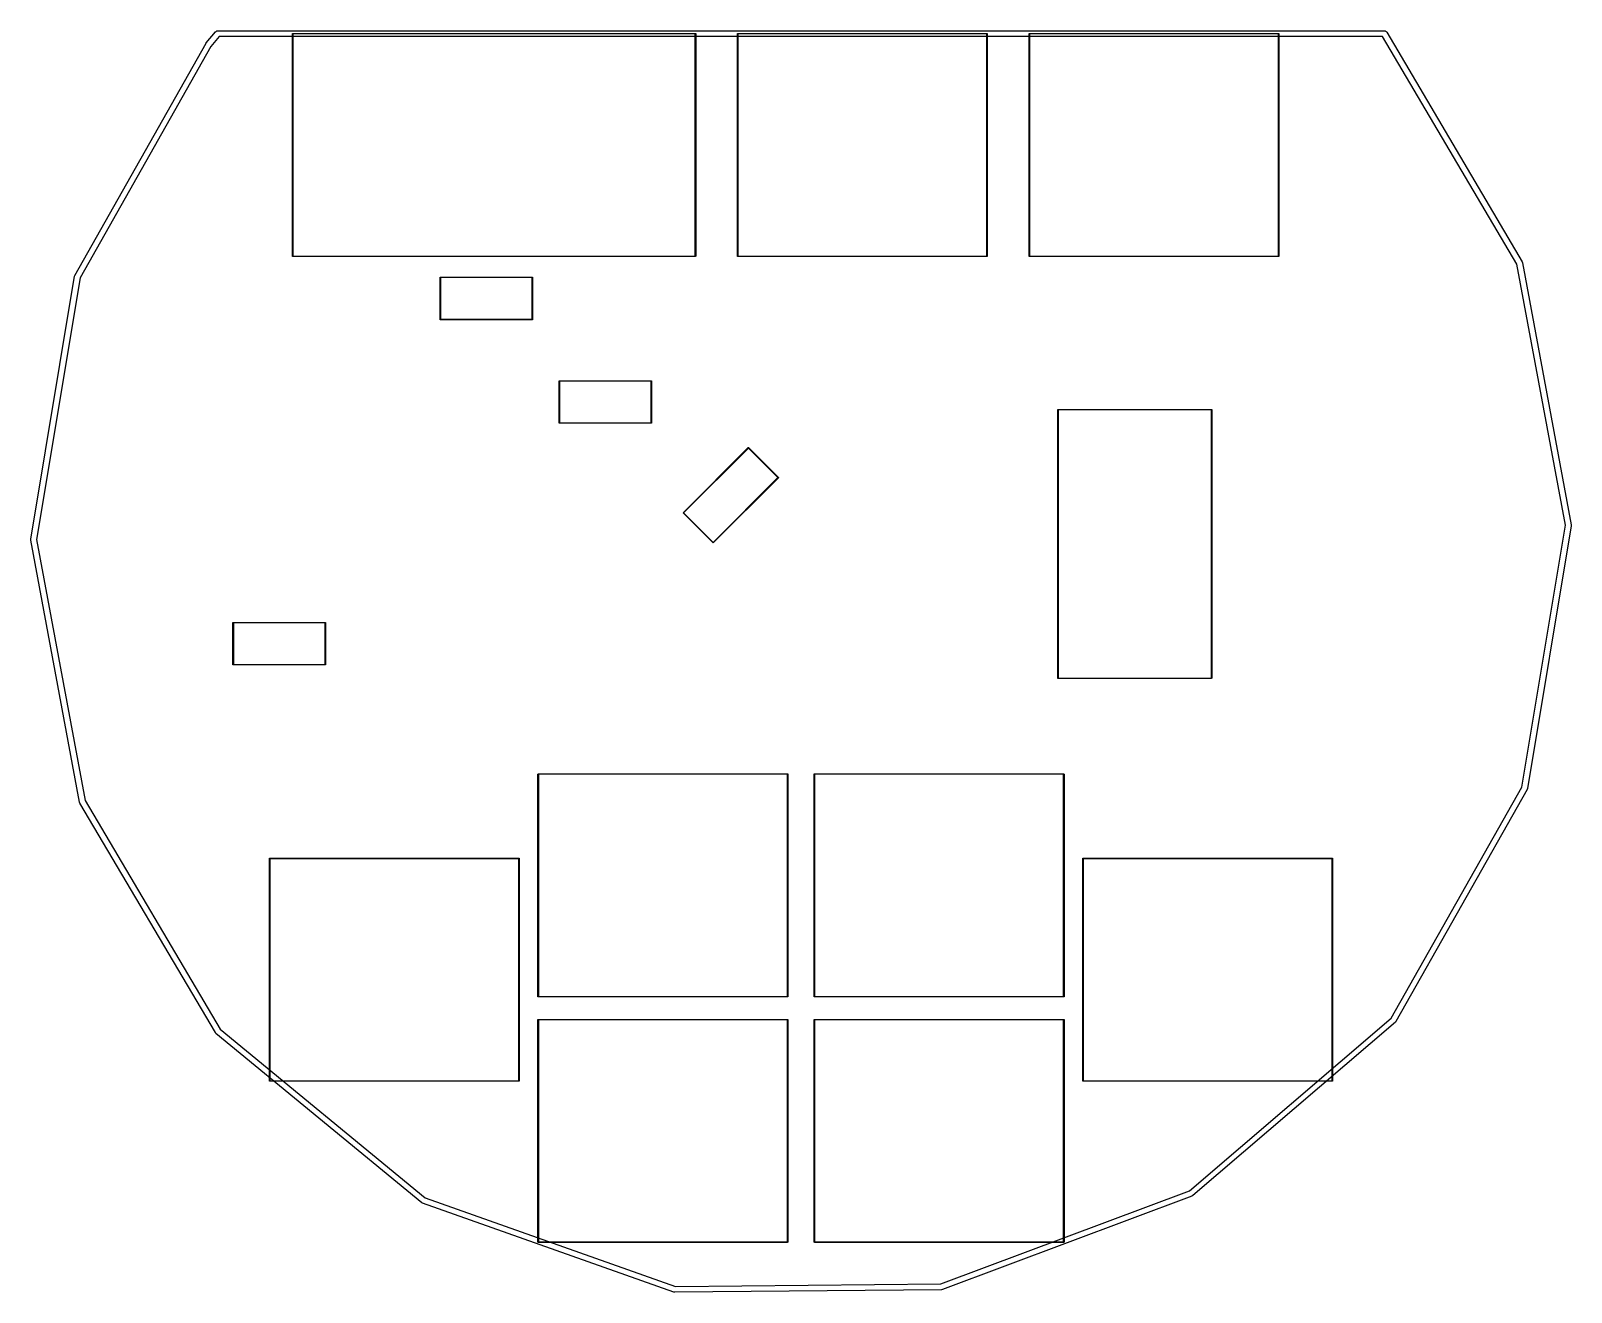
# Model space of a CAD drawing. Extents: x 79.9 to 120.1, y -119.8 to -86.9.
import ezdxf

# ---------------------------------------------------------------- set-up
doc = ezdxf.new("R2010")
doc.units = 0
doc.header["$MEASUREMENT"] = 0
doc.layers.add('BLACK', color=7, linetype='CONTINUOUS')

msp = doc.modelspace()

# ---------------------------------------------------------------- linework, layer by layer
at = {"layer": 'Black'}
for p, q in [((84.5006, -87.2401), (84.7425, -86.9518)), ((84.835, -87.075), (84.6199, -87.3313)), ((84.7425, -86.9518), (84.7476, -86.9476)), ((84.7476, -86.9476), (84.7518, -86.9425)), ((84.7518, -86.9425), (84.7575, -86.9393)), ((84.7575, -86.9393), (84.7625, -86.935)), ((84.7625, -86.935), (84.7687, -86.9328)), ((84.7687, -86.9328), (84.7743, -86.9295)), ((84.7743, -86.9295), (84.7808, -86.9284)), ((84.7808, -86.9284), (84.787, -86.9261)), ((84.787, -86.9261), (84.7935, -86.9261)), ((84.7935, -86.9261), (84.8, -86.925)), ((84.8, -86.925), (115.2, -86.925)), ((115.157, -87.075), (84.835, -87.075)), ((86.745, -87), (86.7451, -86.9996)), ((86.745, -92.8), (86.745, -87)), ((86.7451, -86.9991), (86.7452, -86.9987)), ((86.7451, -86.9996), (86.7451, -86.9991)), ((86.7452, -86.9987), (86.7453, -86.9983)), ((86.7453, -86.9983), (86.7455, -86.9979)), ((86.7455, -86.9979), (86.7457, -86.9975)), ((86.7457, -86.9975), (86.746, -86.9972)), ((86.746, -86.9972), (86.7462, -86.9968)), ((86.7462, -86.9968), (86.7465, -86.9965)), ((86.7465, -86.9965), (86.7468, -86.9962)), ((86.7468, -86.9962), (86.7472, -86.996)), ((86.7472, -86.996), (86.7475, -86.9957)), ((86.7475, -86.9957), (86.7479, -86.9955)), ((86.7479, -86.9955), (86.7483, -86.9953)), ((86.7483, -86.9953), (86.7487, -86.9952)), ((86.7487, -86.9952), (86.7491, -86.9951)), ((86.7491, -86.9951), (86.7496, -86.9951)), ((86.7496, -86.9951), (86.75, -86.995)), ((86.75, -86.995), (97.25, -86.995)), ((86.755, -87.005), (86.755, -92.795)), ((97.245, -87.005), (86.755, -87.005)), ((97.245, -92.795), (97.245, -87.005)), ((97.25, -86.995), (97.2504, -86.9951)), ((97.2504, -86.9951), (97.2509, -86.9951)), ((97.2509, -86.9951), (97.2513, -86.9952)), ((97.2513, -86.9952), (97.2517, -86.9953)), ((97.2517, -86.9953), (97.2521, -86.9955)), ((97.2521, -86.9955), (97.2525, -86.9957)), ((97.2525, -86.9957), (97.2528, -86.996)), ((97.2528, -86.996), (97.2532, -86.9962)), ((97.2532, -86.9962), (97.2535, -86.9965)), ((97.2535, -86.9965), (97.2538, -86.9968)), ((97.2538, -86.9968), (97.254, -86.9972)), ((97.254, -86.9972), (97.2543, -86.9975)), ((97.2543, -86.9975), (97.2545, -86.9979)), ((97.2545, -86.9979), (97.2547, -86.9983)), ((97.2547, -86.9983), (97.2548, -86.9987)), ((97.2548, -86.9987), (97.2549, -86.9991)), ((97.2549, -86.9991), (97.2549, -86.9996)), ((97.2549, -86.9996), (97.255, -87)), ((97.255, -87), (97.255, -92.8)), ((98.345, -87), (98.3451, -86.9996)), ((98.345, -92.8), (98.345, -87)), ((98.3451, -86.9991), (98.3452, -86.9987)), ((98.3451, -86.9996), (98.3451, -86.9991)), ((98.3452, -86.9987), (98.3453, -86.9983)), ((98.3453, -86.9983), (98.3455, -86.9979)), ((98.3455, -86.9979), (98.3457, -86.9975)), ((98.3457, -86.9975), (98.346, -86.9972)), ((98.346, -86.9972), (98.3462, -86.9968)), ((98.3462, -86.9968), (98.3465, -86.9965)), ((98.3465, -86.9965), (98.3468, -86.9962)), ((98.3468, -86.9962), (98.3472, -86.996)), ((98.3472, -86.996), (98.3475, -86.9957)), ((98.3475, -86.9957), (98.3479, -86.9955)), ((98.3479, -86.9955), (98.3483, -86.9953)), ((98.3483, -86.9953), (98.3487, -86.9952)), ((98.3487, -86.9952), (98.3491, -86.9951)), ((98.3491, -86.9951), (98.3496, -86.9951)), ((98.3496, -86.9951), (98.35, -86.995)), ((98.35, -86.995), (104.85, -86.995)), ((98.355, -87.005), (98.355, -92.795)), ((104.845, -87.005), (98.355, -87.005)), ((104.845, -92.795), (104.845, -87.005)), ((104.85, -86.995), (104.85, -86.9951)), ((104.85, -86.9951), (104.851, -86.9951)), ((104.851, -86.9951), (104.851, -86.9952)), ((104.851, -86.9952), (104.852, -86.9953)), ((104.852, -86.9953), (104.852, -86.9955)), ((104.852, -86.9955), (104.852, -86.9957)), ((104.852, -86.9957), (104.853, -86.996)), ((104.853, -86.996), (104.853, -86.9962)), ((104.853, -86.9962), (104.853, -86.9965)), ((104.853, -86.9965), (104.854, -86.9968)), ((104.854, -86.9968), (104.854, -86.9972)), ((104.854, -86.9972), (104.854, -86.9975)), ((104.854, -86.9975), (104.854, -86.9979)), ((104.854, -86.9979), (104.855, -86.9983)), ((104.855, -86.9983), (104.855, -86.9987)), ((104.855, -86.9987), (104.855, -86.9991)), ((104.855, -86.9991), (104.855, -86.9996)), ((104.855, -86.9996), (104.855, -87)), ((104.855, -87), (104.855, -92.8)), ((105.945, -86.9983), (105.946, -86.9979)), ((105.945, -86.9987), (105.945, -86.9983)), ((105.945, -86.9991), (105.945, -86.9987)), ((105.945, -86.9996), (105.945, -86.9991)), ((105.945, -87), (105.945, -86.9996)), ((105.945, -92.8), (105.945, -87)), ((105.946, -86.9968), (105.947, -86.9965)), ((105.946, -86.9972), (105.946, -86.9968)), ((105.946, -86.9975), (105.946, -86.9972)), ((105.946, -86.9979), (105.946, -86.9975)), ((105.947, -86.9957), (105.948, -86.9955)), ((105.947, -86.996), (105.947, -86.9957)), ((105.947, -86.9962), (105.947, -86.996)), ((105.947, -86.9965), (105.947, -86.9962)), ((105.948, -86.9953), (105.949, -86.9952)), ((105.948, -86.9955), (105.948, -86.9953)), ((105.949, -86.9952), (105.949, -86.9951)), ((105.949, -86.9951), (105.95, -86.9951)), ((105.95, -86.9951), (105.95, -86.995)), ((105.95, -86.995), (112.45, -86.995)), ((105.955, -87.005), (105.955, -92.795)), ((112.445, -87.005), (105.955, -87.005)), ((112.445, -92.795), (112.445, -87.005)), ((112.45, -86.995), (112.45, -86.9951)), ((112.45, -86.9951), (112.451, -86.9951)), ((112.451, -86.9951), (112.451, -86.9952)), ((112.451, -86.9952), (112.452, -86.9953)), ((112.452, -86.9953), (112.452, -86.9955)), ((112.452, -86.9955), (112.453, -86.9957)), ((112.453, -86.9957), (112.453, -86.996)), ((112.453, -86.996), (112.453, -86.9962)), ((112.453, -86.9962), (112.453, -86.9965)), ((112.453, -86.9965), (112.454, -86.9968)), ((112.454, -86.9968), (112.454, -86.9972)), ((112.454, -86.9972), (112.454, -86.9975)), ((112.454, -86.9975), (112.454, -86.9979)), ((112.454, -86.9979), (112.455, -86.9983)), ((112.455, -86.9983), (112.455, -86.9987)), ((112.455, -86.9987), (112.455, -86.9991)), ((112.455, -86.9991), (112.455, -86.9996)), ((112.455, -86.9996), (112.455, -87)), ((112.455, -87), (112.455, -92.8)), ((118.658, -93.0094), (115.157, -87.075)), ((115.2, -86.925), (115.212, -86.9272)), ((115.212, -86.9272), (115.225, -86.9293)), ((115.225, -86.9293), (115.225, -86.9295)), ((115.225, -86.9295), (115.226, -86.9295)), ((115.226, -86.9295), (115.237, -86.9359)), ((115.237, -86.9359), (115.248, -86.9421)), ((115.248, -86.9421), (115.248, -86.9424)), ((115.248, -86.9424), (115.248, -86.9425)), ((115.248, -86.9425), (115.256, -86.9522)), ((115.256, -86.9522), (115.265, -86.9619)), ((115.265, -86.9619), (118.794, -92.9446)), ((81.0764, -93.2995), (84.4927, -87.2515)), ((84.6199, -87.3313), (81.2135, -93.3618)), ((84.4927, -87.2515), (84.4971, -87.2461)), ((84.4971, -87.2461), (84.5006, -87.2401)), ((86.7451, -92.8004), (86.745, -92.8)), ((86.7451, -92.8009), (86.7451, -92.8004)), ((86.7452, -92.8013), (86.7451, -92.8009)), ((86.7453, -92.8017), (86.7452, -92.8013)), ((86.7455, -92.8021), (86.7453, -92.8017)), ((86.7457, -92.8025), (86.7455, -92.8021)), ((86.746, -92.8028), (86.7457, -92.8025)), ((86.7462, -92.8032), (86.746, -92.8028)), ((86.7465, -92.8035), (86.7462, -92.8032)), ((86.7468, -92.8038), (86.7465, -92.8035)), ((86.7472, -92.804), (86.7468, -92.8038)), ((86.7475, -92.8043), (86.7472, -92.804)), ((86.7479, -92.8045), (86.7475, -92.8043)), ((86.7483, -92.8047), (86.7479, -92.8045)), ((86.7487, -92.8048), (86.7483, -92.8047)), ((86.7491, -92.8049), (86.7487, -92.8048)), ((86.7496, -92.8049), (86.7491, -92.8049)), ((86.75, -92.805), (86.7496, -92.8049)), ((97.25, -92.805), (86.75, -92.805)), ((86.755, -92.795), (97.245, -92.795)), ((97.2504, -92.8049), (97.25, -92.805)), ((97.2509, -92.8049), (97.2504, -92.8049)), ((97.2513, -92.8048), (97.2509, -92.8049)), ((97.2517, -92.8047), (97.2513, -92.8048)), ((97.2521, -92.8045), (97.2517, -92.8047)), ((97.2525, -92.8043), (97.2521, -92.8045)), ((97.2528, -92.804), (97.2525, -92.8043)), ((97.2532, -92.8038), (97.2528, -92.804)), ((97.2535, -92.8035), (97.2532, -92.8038)), ((97.2538, -92.8032), (97.2535, -92.8035)), ((97.254, -92.8028), (97.2538, -92.8032)), ((97.2543, -92.8025), (97.254, -92.8028)), ((97.2545, -92.8021), (97.2543, -92.8025)), ((97.2547, -92.8017), (97.2545, -92.8021)), ((97.2548, -92.8013), (97.2547, -92.8017)), ((97.2549, -92.8009), (97.2548, -92.8013)), ((97.255, -92.8), (97.2549, -92.8004)), ((97.2549, -92.8004), (97.2549, -92.8009)), ((98.3451, -92.8004), (98.345, -92.8)), ((98.3451, -92.8009), (98.3451, -92.8004)), ((98.3452, -92.8013), (98.3451, -92.8009)), ((98.3453, -92.8017), (98.3452, -92.8013)), ((98.3455, -92.8021), (98.3453, -92.8017)), ((98.3457, -92.8025), (98.3455, -92.8021)), ((98.346, -92.8028), (98.3457, -92.8025)), ((98.3462, -92.8032), (98.346, -92.8028)), ((98.3465, -92.8035), (98.3462, -92.8032)), ((98.3468, -92.8038), (98.3465, -92.8035)), ((98.3472, -92.804), (98.3468, -92.8038)), ((98.3475, -92.8043), (98.3472, -92.804)), ((98.3479, -92.8045), (98.3475, -92.8043)), ((98.3483, -92.8047), (98.3479, -92.8045)), ((98.3487, -92.8048), (98.3483, -92.8047)), ((98.3491, -92.8049), (98.3487, -92.8048)), ((98.3496, -92.8049), (98.3491, -92.8049)), ((98.35, -92.805), (98.3496, -92.8049)), ((104.85, -92.805), (98.35, -92.805)), ((98.355, -92.795), (104.845, -92.795)), ((104.851, -92.8049), (104.85, -92.8049)), ((104.85, -92.8049), (104.85, -92.805)), ((104.852, -92.8047), (104.851, -92.8048)), ((104.851, -92.8048), (104.851, -92.8049)), ((104.853, -92.804), (104.852, -92.8043)), ((104.852, -92.8043), (104.852, -92.8045)), ((104.852, -92.8045), (104.852, -92.8047)), ((104.854, -92.8032), (104.853, -92.8035)), ((104.853, -92.8035), (104.853, -92.8038)), ((104.853, -92.8038), (104.853, -92.804)), ((104.855, -92.8017), (104.854, -92.8021)), ((104.854, -92.8021), (104.854, -92.8025)), ((104.854, -92.8025), (104.854, -92.8028)), ((104.854, -92.8028), (104.854, -92.8032)), ((104.855, -92.8), (104.855, -92.8004)), ((104.855, -92.8004), (104.855, -92.8009)), ((104.855, -92.8009), (104.855, -92.8013)), ((104.855, -92.8013), (104.855, -92.8017)), ((105.945, -92.8004), (105.945, -92.8)), ((105.945, -92.8009), (105.945, -92.8004)), ((105.945, -92.8013), (105.945, -92.8009)), ((105.945, -92.8017), (105.945, -92.8013)), ((105.946, -92.8021), (105.945, -92.8017)), ((105.946, -92.8025), (105.946, -92.8021)), ((105.946, -92.8028), (105.946, -92.8025)), ((105.946, -92.8032), (105.946, -92.8028)), ((105.947, -92.8035), (105.946, -92.8032)), ((105.947, -92.8038), (105.947, -92.8035)), ((105.947, -92.804), (105.947, -92.8038)), ((105.947, -92.8043), (105.947, -92.804)), ((105.948, -92.8045), (105.947, -92.8043)), ((105.948, -92.8047), (105.948, -92.8045)), ((105.949, -92.8048), (105.948, -92.8047)), ((105.949, -92.8049), (105.949, -92.8048)), ((105.95, -92.8049), (105.949, -92.8049)), ((105.95, -92.805), (105.95, -92.8049)), ((112.45, -92.805), (105.95, -92.805)), ((105.955, -92.795), (112.445, -92.795)), ((112.451, -92.8049), (112.45, -92.8049)), ((112.45, -92.8049), (112.45, -92.805)), ((112.452, -92.8047), (112.451, -92.8048)), ((112.451, -92.8048), (112.451, -92.8049)), ((112.453, -92.8043), (112.452, -92.8045)), ((112.452, -92.8045), (112.452, -92.8047)), ((112.454, -92.8032), (112.453, -92.8035)), ((112.453, -92.8035), (112.453, -92.8038)), ((112.453, -92.8038), (112.453, -92.804)), ((112.453, -92.804), (112.453, -92.8043)), ((112.455, -92.8017), (112.454, -92.8021)), ((112.454, -92.8021), (112.454, -92.8025)), ((112.454, -92.8025), (112.454, -92.8028)), ((112.454, -92.8028), (112.454, -92.8032)), ((112.455, -92.8), (112.455, -92.8004)), ((112.455, -92.8004), (112.455, -92.8009)), ((112.455, -92.8009), (112.455, -92.8013)), ((112.455, -92.8013), (112.455, -92.8017)), ((119.924, -99.8125), (118.658, -93.0094)), ((118.794, -92.9446), (118.803, -92.969)), ((118.803, -92.969), (120.074, -99.7981)), ((79.9259, -100.176), (81.0677, -93.3241)), ((81.2135, -93.3618), (80.076, -100.187)), ((81.0677, -93.3241), (81.0764, -93.2995)), ((81.0764, -93.2995), (81.0764, -93.2995)), ((90.595, -93.35), (90.5951, -93.3496)), ((90.595, -94.45), (90.595, -93.35)), ((90.5951, -93.3491), (90.5952, -93.3487)), ((90.5951, -93.3496), (90.5951, -93.3491)), ((90.5952, -93.3487), (90.5953, -93.3483)), ((90.5953, -93.3483), (90.5955, -93.3479)), ((90.5955, -93.3479), (90.5957, -93.3475)), ((90.5957, -93.3475), (90.596, -93.3472)), ((90.596, -93.3472), (90.5962, -93.3468)), ((90.5962, -93.3468), (90.5965, -93.3465)), ((90.5965, -93.3465), (90.5968, -93.3462)), ((90.5968, -93.3462), (90.5972, -93.346)), ((90.5972, -93.346), (90.5975, -93.3457)), ((90.5975, -93.3457), (90.5979, -93.3455)), ((90.5979, -93.3455), (90.5983, -93.3453)), ((90.5983, -93.3453), (90.5987, -93.3452)), ((90.5987, -93.3452), (90.5991, -93.3451)), ((90.5991, -93.3451), (90.5996, -93.3451)), ((90.5996, -93.3451), (90.6, -93.345)), ((90.6, -93.345), (93, -93.345)), ((90.605, -93.355), (90.605, -94.445)), ((92.995, -93.355), (90.605, -93.355)), ((92.995, -94.445), (92.995, -93.355)), ((93, -93.345), (93.0004, -93.3451)), ((93.0004, -93.3451), (93.0009, -93.3451)), ((93.0009, -93.3451), (93.0013, -93.3452)), ((93.0013, -93.3452), (93.0017, -93.3453)), ((93.0017, -93.3453), (93.0021, -93.3455)), ((93.0021, -93.3455), (93.0025, -93.3457)), ((93.0025, -93.3457), (93.0028, -93.346)), ((93.0028, -93.346), (93.0032, -93.3462)), ((93.0032, -93.3462), (93.0035, -93.3465)), ((93.0035, -93.3465), (93.0038, -93.3468)), ((93.0038, -93.3468), (93.004, -93.3472)), ((93.004, -93.3472), (93.0043, -93.3475)), ((93.0043, -93.3475), (93.0045, -93.3479)), ((93.0045, -93.3479), (93.0047, -93.3483)), ((93.0047, -93.3483), (93.0048, -93.3487)), ((93.0048, -93.3487), (93.0049, -93.3491)), ((93.0049, -93.3491), (93.0049, -93.3496)), ((93.0049, -93.3496), (93.005, -93.35)), ((93.005, -93.35), (93.005, -94.45)), ((90.5951, -94.4504), (90.595, -94.45)), ((90.5951, -94.4509), (90.5951, -94.4504)), ((90.5952, -94.4513), (90.5951, -94.4509)), ((90.5953, -94.4517), (90.5952, -94.4513)), ((90.5955, -94.4521), (90.5953, -94.4517)), ((90.5957, -94.4525), (90.5955, -94.4521)), ((90.596, -94.4528), (90.5957, -94.4525)), ((90.5962, -94.4532), (90.596, -94.4528)), ((90.5965, -94.4535), (90.5962, -94.4532)), ((90.5968, -94.4538), (90.5965, -94.4535)), ((90.5972, -94.454), (90.5968, -94.4538)), ((90.5975, -94.4543), (90.5972, -94.454)), ((90.5979, -94.4545), (90.5975, -94.4543)), ((90.5983, -94.4547), (90.5979, -94.4545)), ((90.5987, -94.4548), (90.5983, -94.4547)), ((90.5991, -94.4549), (90.5987, -94.4548)), ((90.5996, -94.4549), (90.5991, -94.4549)), ((90.6, -94.455), (90.5996, -94.4549)), ((93, -94.455), (90.6, -94.455)), ((90.605, -94.445), (92.995, -94.445)), ((93.0004, -94.4549), (93, -94.455)), ((93.0009, -94.4549), (93.0004, -94.4549)), ((93.0013, -94.4548), (93.0009, -94.4549)), ((93.0017, -94.4547), (93.0013, -94.4548)), ((93.0021, -94.4545), (93.0017, -94.4547)), ((93.0025, -94.4543), (93.0021, -94.4545)), ((93.0028, -94.454), (93.0025, -94.4543)), ((93.0032, -94.4538), (93.0028, -94.454)), ((93.0035, -94.4535), (93.0032, -94.4538)), ((93.0038, -94.4532), (93.0035, -94.4535)), ((93.004, -94.4528), (93.0038, -94.4532)), ((93.0043, -94.4525), (93.004, -94.4528)), ((93.0045, -94.4521), (93.0043, -94.4525)), ((93.0047, -94.4517), (93.0045, -94.4521)), ((93.0048, -94.4513), (93.0047, -94.4517)), ((93.0049, -94.4509), (93.0048, -94.4513)), ((93.005, -94.45), (93.0049, -94.4504)), ((93.0049, -94.4504), (93.0049, -94.4509)), ((93.695, -96.05), (93.6951, -96.0496)), ((93.695, -97.15), (93.695, -96.05)), ((93.6951, -96.0491), (93.6952, -96.0487)), ((93.6951, -96.0496), (93.6951, -96.0491)), ((93.6952, -96.0487), (93.6953, -96.0483)), ((93.6953, -96.0483), (93.6955, -96.0479)), ((93.6955, -96.0479), (93.6957, -96.0475)), ((93.6957, -96.0475), (93.696, -96.0472)), ((93.696, -96.0472), (93.6962, -96.0468)), ((93.6962, -96.0468), (93.6965, -96.0465)), ((93.6965, -96.0465), (93.6968, -96.0462)), ((93.6968, -96.0462), (93.6972, -96.046)), ((93.6972, -96.046), (93.6975, -96.0457)), ((93.6975, -96.0457), (93.6979, -96.0455)), ((93.6979, -96.0455), (93.6983, -96.0453)), ((93.6983, -96.0453), (93.6987, -96.0452)), ((93.6987, -96.0452), (93.6991, -96.0451)), ((93.6991, -96.0451), (93.6996, -96.0451)), ((93.6996, -96.0451), (93.7, -96.045)), ((93.7, -96.045), (96.1, -96.045)), ((93.705, -96.055), (93.705, -97.145)), ((96.095, -96.055), (93.705, -96.055)), ((96.095, -97.145), (96.095, -96.055)), ((96.1, -96.045), (96.1004, -96.0451)), ((96.1004, -96.0451), (96.1009, -96.0451)), ((96.1009, -96.0451), (96.1013, -96.0452)), ((96.1013, -96.0452), (96.1017, -96.0453)), ((96.1017, -96.0453), (96.1021, -96.0455)), ((96.1021, -96.0455), (96.1025, -96.0457)), ((96.1025, -96.0457), (96.1028, -96.046)), ((96.1028, -96.046), (96.1032, -96.0462)), ((96.1032, -96.0462), (96.1035, -96.0465)), ((96.1035, -96.0465), (96.1038, -96.0468)), ((96.1038, -96.0468), (96.104, -96.0472)), ((96.104, -96.0472), (96.1043, -96.0475)), ((96.1043, -96.0475), (96.1045, -96.0479)), ((96.1045, -96.0479), (96.1047, -96.0483)), ((96.1047, -96.0483), (96.1048, -96.0487)), ((96.1048, -96.0487), (96.1049, -96.0491)), ((96.1049, -96.0491), (96.1049, -96.0496)), ((96.1049, -96.0496), (96.105, -96.05)), ((96.105, -96.05), (96.105, -97.15)), ((93.6951, -97.1504), (93.695, -97.15)), ((93.6951, -97.1509), (93.6951, -97.1504)), ((93.6952, -97.1513), (93.6951, -97.1509)), ((93.6953, -97.1517), (93.6952, -97.1513)), ((93.6955, -97.1521), (93.6953, -97.1517)), ((93.6957, -97.1525), (93.6955, -97.1521)), ((93.696, -97.1528), (93.6957, -97.1525)), ((93.6962, -97.1532), (93.696, -97.1528)), ((93.6965, -97.1535), (93.6962, -97.1532)), ((93.6968, -97.1538), (93.6965, -97.1535)), ((93.6972, -97.154), (93.6968, -97.1538)), ((93.6975, -97.1543), (93.6972, -97.154)), ((93.6979, -97.1545), (93.6975, -97.1543)), ((93.6983, -97.1547), (93.6979, -97.1545)), ((93.6987, -97.1548), (93.6983, -97.1547)), ((93.6991, -97.1549), (93.6987, -97.1548)), ((93.6996, -97.1549), (93.6991, -97.1549)), ((93.7, -97.155), (93.6996, -97.1549)), ((96.1, -97.155), (93.7, -97.155)), ((93.705, -97.145), (96.095, -97.145)), ((96.1004, -97.1549), (96.1, -97.155)), ((96.1009, -97.1549), (96.1004, -97.1549)), ((96.1013, -97.1548), (96.1009, -97.1549)), ((96.1017, -97.1547), (96.1013, -97.1548)), ((96.1021, -97.1545), (96.1017, -97.1547)), ((96.1025, -97.1543), (96.1021, -97.1545)), ((96.1028, -97.154), (96.1025, -97.1543)), ((96.1032, -97.1538), (96.1028, -97.154)), ((96.1035, -97.1535), (96.1032, -97.1538)), ((96.1038, -97.1532), (96.1035, -97.1535)), ((96.104, -97.1528), (96.1038, -97.1532)), ((96.1043, -97.1525), (96.104, -97.1528)), ((96.1045, -97.1521), (96.1043, -97.1525)), ((96.1047, -97.1517), (96.1045, -97.1521)), ((96.1048, -97.1513), (96.1047, -97.1517)), ((96.1049, -97.1509), (96.1048, -97.1513)), ((96.105, -97.15), (96.1049, -97.1504)), ((96.1049, -97.1504), (96.1049, -97.1509)), ((106.695, -96.7983), (106.696, -96.7979)), ((106.695, -96.7987), (106.695, -96.7983)), ((106.695, -96.7991), (106.695, -96.7987)), ((106.695, -96.7996), (106.695, -96.7991)), ((106.695, -96.8), (106.695, -96.7996)), ((106.695, -103.8), (106.695, -96.8)), ((106.696, -96.7968), (106.697, -96.7965)), ((106.696, -96.7972), (106.696, -96.7968)), ((106.696, -96.7975), (106.696, -96.7972)), ((106.696, -96.7979), (106.696, -96.7975)), ((106.697, -96.7957), (106.698, -96.7955)), ((106.697, -96.796), (106.697, -96.7957)), ((106.697, -96.7962), (106.697, -96.796)), ((106.697, -96.7965), (106.697, -96.7962)), ((106.698, -96.7953), (106.699, -96.7952)), ((106.698, -96.7955), (106.698, -96.7953)), ((106.699, -96.7952), (106.699, -96.7951)), ((106.699, -96.7951), (106.7, -96.7951)), ((106.7, -96.7951), (106.7, -96.795)), ((106.7, -96.795), (110.7, -96.795)), ((106.705, -96.805), (106.705, -103.795)), ((110.695, -96.805), (106.705, -96.805)), ((110.695, -103.795), (110.695, -96.805)), ((110.7, -96.795), (110.7, -96.7951)), ((110.7, -96.7951), (110.701, -96.7951)), ((110.701, -96.7951), (110.701, -96.7952)), ((110.701, -96.7952), (110.702, -96.7953)), ((110.702, -96.7953), (110.702, -96.7955)), ((110.702, -96.7955), (110.703, -96.7957)), ((110.703, -96.7957), (110.703, -96.796)), ((110.703, -96.796), (110.703, -96.7962)), ((110.703, -96.7962), (110.703, -96.7965)), ((110.703, -96.7965), (110.704, -96.7968)), ((110.704, -96.7968), (110.704, -96.7972)), ((110.704, -96.7972), (110.704, -96.7975)), ((110.704, -96.7975), (110.704, -96.7979)), ((110.704, -96.7979), (110.705, -96.7983)), ((110.705, -96.7983), (110.705, -96.7987)), ((110.705, -96.7987), (110.705, -96.7991)), ((110.705, -96.7991), (110.705, -96.7996)), ((110.705, -96.7996), (110.705, -96.8)), ((110.705, -96.8), (110.705, -103.8)), ((96.9287, -99.4864), (98.6258, -97.7894)), ((98.6293, -97.8), (96.9393, -99.4899)), ((98.6258, -97.7894), (98.6261, -97.7891)), ((98.6261, -97.7891), (98.6264, -97.7888)), ((98.6264, -97.7888), (98.6268, -97.7886)), ((98.6268, -97.7886), (98.6272, -97.7884)), ((98.6272, -97.7884), (98.6276, -97.7882)), ((98.6276, -97.7882), (98.628, -97.7881)), ((98.628, -97.7881), (98.6284, -97.788)), ((98.6284, -97.788), (98.6289, -97.7879)), ((98.6289, -97.7879), (98.6293, -97.7879)), ((98.6293, -97.7879), (98.6297, -97.7879)), ((99.4, -98.5707), (98.6293, -97.8)), ((98.6297, -97.7879), (98.6301, -97.788)), ((98.6301, -97.788), (98.6306, -97.7881)), ((98.6306, -97.7881), (98.631, -97.7882)), ((98.631, -97.7882), (98.6314, -97.7884)), ((98.6314, -97.7884), (98.6318, -97.7886)), ((98.6318, -97.7886), (98.6322, -97.7888)), ((98.6322, -97.7888), (98.6325, -97.7891)), ((98.6325, -97.7891), (98.6328, -97.7894)), ((98.6328, -97.7894), (99.4106, -98.5672)), ((97.7101, -100.261), (99.4, -98.5707)), ((99.4106, -98.5742), (97.7136, -100.271)), ((99.4106, -98.5672), (99.4109, -98.5675)), ((99.4109, -98.5739), (99.4106, -98.5742)), ((99.4109, -98.5675), (99.4112, -98.5678)), ((99.4112, -98.5736), (99.4109, -98.5739)), ((99.4112, -98.5678), (99.4114, -98.5682)), ((99.4114, -98.5732), (99.4112, -98.5736)), ((99.4114, -98.5682), (99.4116, -98.5686)), ((99.4116, -98.5728), (99.4114, -98.5732)), ((99.4116, -98.5686), (99.4117, -98.569)), ((99.4117, -98.5724), (99.4116, -98.5728)), ((99.4117, -98.569), (99.4119, -98.5694)), ((99.4119, -98.572), (99.4117, -98.5724)), ((99.4119, -98.5694), (99.412, -98.5699)), ((99.412, -98.5716), (99.4119, -98.572)), ((99.412, -98.5699), (99.4121, -98.5703)), ((99.4121, -98.5703), (99.412, -98.5707)), ((99.412, -98.5707), (99.4121, -98.5711)), ((99.4121, -98.5711), (99.412, -98.5716)), ((96.9273, -99.4895), (96.9274, -99.4891)), ((96.9273, -99.4899), (96.9273, -99.4895)), ((96.9273, -99.4904), (96.9273, -99.4899)), ((96.9274, -99.4908), (96.9273, -99.4904)), ((96.9274, -99.4887), (96.9276, -99.4883)), ((96.9274, -99.4891), (96.9274, -99.4887)), ((96.9274, -99.4912), (96.9274, -99.4908)), ((96.9276, -99.4916), (96.9274, -99.4912)), ((96.9276, -99.4883), (96.9277, -99.4878)), ((96.9277, -99.4921), (96.9276, -99.4916)), ((96.9277, -99.4878), (96.928, -99.4875)), ((96.928, -99.4924), (96.9277, -99.4921)), ((96.928, -99.4875), (96.9281, -99.4871)), ((96.9281, -99.4928), (96.928, -99.4924)), ((96.9281, -99.4871), (96.9284, -99.4868)), ((96.9284, -99.4931), (96.9281, -99.4928)), ((96.9284, -99.4868), (96.9287, -99.4864)), ((96.9287, -99.4935), (96.9284, -99.4931)), ((97.7065, -100.271), (96.9287, -99.4935)), ((96.9393, -99.4899), (97.7101, -100.261)), ((118.787, -106.638), (119.924, -99.8125)), ((120.074, -99.8241), (118.932, -106.676)), ((120.074, -99.7981), (120.074, -99.8241)), ((79.9262, -100.202), (79.9259, -100.176)), ((79.9259, -100.176), (79.9259, -100.176)), ((81.1967, -107.031), (79.9262, -100.202)), ((80.076, -100.187), (81.3417, -106.991)), ((97.7069, -100.272), (97.7065, -100.271)), ((97.7072, -100.272), (97.7069, -100.272)), ((97.7076, -100.272), (97.7072, -100.272)), ((97.7079, -100.272), (97.7076, -100.272)), ((97.7084, -100.272), (97.7079, -100.272)), ((97.7088, -100.273), (97.7084, -100.272)), ((97.7092, -100.273), (97.7088, -100.273)), ((97.7096, -100.273), (97.7092, -100.273)), ((97.7101, -100.273), (97.7096, -100.273)), ((97.7105, -100.273), (97.7101, -100.273)), ((97.7109, -100.273), (97.7105, -100.273)), ((97.7113, -100.273), (97.7109, -100.273)), ((97.7117, -100.272), (97.7113, -100.273)), ((97.7122, -100.272), (97.7117, -100.272)), ((97.7125, -100.272), (97.7122, -100.272)), ((97.7129, -100.272), (97.7125, -100.272)), ((97.7132, -100.272), (97.7129, -100.272)), ((97.7136, -100.271), (97.7132, -100.272)), ((85.195, -103.45), (85.195, -102.35)), ((85.195, -102.35), (85.1951, -102.35)), ((85.1951, -102.35), (85.1951, -102.349)), ((85.1951, -102.349), (85.1952, -102.349)), ((85.1952, -102.349), (85.1953, -102.348)), ((85.1953, -102.348), (85.1955, -102.348)), ((85.1955, -102.348), (85.1957, -102.347)), ((85.1957, -102.347), (85.196, -102.347)), ((85.196, -102.347), (85.1962, -102.347)), ((85.1962, -102.347), (85.1965, -102.347)), ((85.1965, -102.347), (85.1968, -102.346)), ((85.1968, -102.346), (85.1972, -102.346)), ((85.1972, -102.346), (85.1975, -102.346)), ((85.1975, -102.346), (85.1979, -102.346)), ((85.1979, -102.346), (85.1983, -102.345)), ((85.1983, -102.345), (85.1987, -102.345)), ((85.1987, -102.345), (85.1991, -102.345)), ((85.1991, -102.345), (85.1996, -102.345)), ((85.1996, -102.345), (85.2, -102.345)), ((85.2, -102.345), (87.6, -102.345)), ((85.205, -102.355), (85.205, -103.445)), ((87.595, -102.355), (85.205, -102.355)), ((87.595, -103.445), (87.595, -102.355)), ((87.6, -102.345), (87.6004, -102.345)), ((87.6004, -102.345), (87.6009, -102.345)), ((87.6009, -102.345), (87.6013, -102.345)), ((87.6013, -102.345), (87.6017, -102.345)), ((87.6017, -102.345), (87.6021, -102.346)), ((87.6021, -102.346), (87.6025, -102.346)), ((87.6025, -102.346), (87.6028, -102.346)), ((87.6028, -102.346), (87.6032, -102.346)), ((87.6032, -102.346), (87.6035, -102.347)), ((87.6035, -102.347), (87.6038, -102.347)), ((87.6038, -102.347), (87.604, -102.347)), ((87.604, -102.347), (87.6043, -102.347)), ((87.6043, -102.347), (87.6045, -102.348)), ((87.6045, -102.348), (87.6047, -102.348)), ((87.6047, -102.348), (87.6048, -102.349)), ((87.6048, -102.349), (87.6049, -102.349)), ((87.6049, -102.349), (87.6049, -102.35)), ((87.6049, -102.35), (87.605, -102.35)), ((87.605, -102.35), (87.605, -103.45)), ((85.1951, -103.45), (85.195, -103.45)), ((85.1951, -103.451), (85.1951, -103.45)), ((85.1952, -103.451), (85.1951, -103.451)), ((85.1953, -103.452), (85.1952, -103.451)), ((85.1955, -103.452), (85.1953, -103.452)), ((85.1957, -103.453), (85.1955, -103.452)), ((85.196, -103.453), (85.1957, -103.453)), ((85.1962, -103.453), (85.196, -103.453)), ((85.1965, -103.453), (85.1962, -103.453)), ((85.1968, -103.454), (85.1965, -103.453)), ((85.1972, -103.454), (85.1968, -103.454)), ((85.1975, -103.454), (85.1972, -103.454)), ((85.1979, -103.454), (85.1975, -103.454)), ((85.1983, -103.455), (85.1979, -103.454)), ((85.1987, -103.455), (85.1983, -103.455)), ((85.1991, -103.455), (85.1987, -103.455)), ((85.1996, -103.455), (85.1991, -103.455)), ((85.2, -103.455), (85.1996, -103.455)), ((87.6, -103.455), (85.2, -103.455)), ((85.205, -103.445), (87.595, -103.445)), ((87.6004, -103.455), (87.6, -103.455)), ((87.6009, -103.455), (87.6004, -103.455)), ((87.6013, -103.455), (87.6009, -103.455)), ((87.6017, -103.455), (87.6013, -103.455)), ((87.6021, -103.454), (87.6017, -103.455)), ((87.6025, -103.454), (87.6021, -103.454)), ((87.6028, -103.454), (87.6025, -103.454)), ((87.6032, -103.454), (87.6028, -103.454)), ((87.6035, -103.453), (87.6032, -103.454)), ((87.6038, -103.453), (87.6035, -103.453)), ((87.604, -103.453), (87.6038, -103.453)), ((87.6043, -103.453), (87.604, -103.453)), ((87.6045, -103.452), (87.6043, -103.453)), ((87.6047, -103.452), (87.6045, -103.452)), ((87.6048, -103.451), (87.6047, -103.452)), ((87.6049, -103.451), (87.6048, -103.451)), ((87.605, -103.45), (87.6049, -103.45)), ((87.6049, -103.45), (87.6049, -103.451)), ((106.695, -103.801), (106.695, -103.8)), ((106.695, -103.8), (106.695, -103.8)), ((106.695, -103.802), (106.695, -103.801)), ((106.695, -103.801), (106.695, -103.801)), ((106.696, -103.802), (106.695, -103.802)), ((106.696, -103.803), (106.696, -103.802)), ((106.696, -103.802), (106.696, -103.802)), ((106.697, -103.803), (106.696, -103.803)), ((106.696, -103.803), (106.696, -103.803)), ((106.697, -103.804), (106.697, -103.803)), ((106.698, -103.804), (106.697, -103.804)), ((106.697, -103.804), (106.697, -103.804)), ((106.697, -103.804), (106.697, -103.804)), ((106.698, -103.805), (106.698, -103.804)), ((106.699, -103.805), (106.698, -103.805)), ((106.7, -103.805), (106.699, -103.805)), ((106.699, -103.805), (106.699, -103.805)), ((110.7, -103.805), (106.7, -103.805)), ((106.7, -103.805), (106.7, -103.805)), ((106.705, -103.795), (110.695, -103.795)), ((110.701, -103.805), (110.7, -103.805)), ((110.7, -103.805), (110.7, -103.805)), ((110.702, -103.805), (110.701, -103.805)), ((110.701, -103.805), (110.701, -103.805)), ((110.703, -103.804), (110.702, -103.804)), ((110.702, -103.804), (110.702, -103.805)), ((110.704, -103.803), (110.703, -103.803)), ((110.703, -103.803), (110.703, -103.804)), ((110.703, -103.804), (110.703, -103.804)), ((110.703, -103.804), (110.703, -103.804)), ((110.705, -103.802), (110.704, -103.802)), ((110.704, -103.802), (110.704, -103.802)), ((110.704, -103.802), (110.704, -103.803)), ((110.704, -103.803), (110.704, -103.803)), ((110.705, -103.8), (110.705, -103.8)), ((110.705, -103.8), (110.705, -103.801)), ((110.705, -103.801), (110.705, -103.801)), ((110.705, -103.801), (110.705, -103.802)), ((93.145, -112.1), (93.145, -106.3)), ((93.145, -106.3), (93.1451, -106.3)), ((93.1451, -106.3), (93.1451, -106.299)), ((93.1451, -106.299), (93.1452, -106.299)), ((93.1452, -106.299), (93.1453, -106.298)), ((93.1453, -106.298), (93.1455, -106.298)), ((93.1455, -106.298), (93.1457, -106.297)), ((93.1457, -106.297), (93.146, -106.297)), ((93.146, -106.297), (93.1462, -106.297)), ((93.1462, -106.297), (93.1465, -106.297)), ((93.1465, -106.297), (93.1468, -106.296)), ((93.1468, -106.296), (93.1472, -106.296)), ((93.1472, -106.296), (93.1475, -106.296)), ((93.1475, -106.296), (93.1479, -106.296)), ((93.1479, -106.296), (93.1483, -106.295)), ((93.1483, -106.295), (93.1487, -106.295)), ((93.1487, -106.295), (93.1491, -106.295)), ((93.1491, -106.295), (93.1496, -106.295)), ((93.1496, -106.295), (93.15, -106.295)), ((93.15, -106.295), (99.65, -106.295)), ((93.155, -106.305), (93.155, -112.095)), ((99.645, -106.305), (93.155, -106.305)), ((99.645, -112.095), (99.645, -106.305)), ((99.65, -106.295), (99.6504, -106.295)), ((99.6504, -106.295), (99.6509, -106.295)), ((99.6509, -106.295), (99.6513, -106.295)), ((99.6513, -106.295), (99.6517, -106.295)), ((99.6517, -106.295), (99.6521, -106.296)), ((99.6521, -106.296), (99.6525, -106.296)), ((99.6525, -106.296), (99.6528, -106.296)), ((99.6528, -106.296), (99.6532, -106.296)), ((99.6532, -106.296), (99.6535, -106.297)), ((99.6535, -106.297), (99.6538, -106.297)), ((99.6538, -106.297), (99.654, -106.297)), ((99.654, -106.297), (99.6543, -106.297)), ((99.6543, -106.297), (99.6545, -106.298)), ((99.6545, -106.298), (99.6547, -106.298)), ((99.6547, -106.298), (99.6548, -106.299)), ((99.6548, -106.299), (99.6549, -106.299)), ((99.6549, -106.299), (99.6549, -106.3)), ((99.6549, -106.3), (99.655, -106.3)), ((99.655, -106.3), (99.655, -112.1)), ((100.345, -106.299), (100.345, -106.298)), ((100.345, -106.298), (100.346, -106.298)), ((100.345, -106.3), (100.345, -106.299)), ((100.345, -106.299), (100.345, -106.299)), ((100.345, -112.1), (100.345, -106.3)), ((100.345, -106.3), (100.345, -106.3)), ((100.346, -106.298), (100.346, -106.297)), ((100.346, -106.297), (100.346, -106.297)), ((100.346, -106.297), (100.346, -106.297)), ((100.346, -106.297), (100.347, -106.297)), ((100.347, -106.297), (100.347, -106.296)), ((100.347, -106.296), (100.347, -106.296)), ((100.347, -106.296), (100.347, -106.296)), ((100.347, -106.296), (100.348, -106.296)), ((100.348, -106.296), (100.348, -106.295)), ((100.348, -106.295), (100.349, -106.295)), ((100.349, -106.295), (100.349, -106.295)), ((100.349, -106.295), (100.35, -106.295)), ((100.35, -106.295), (100.35, -106.295)), ((100.35, -106.295), (106.85, -106.295)), ((100.355, -106.305), (100.355, -112.095)), ((106.845, -106.305), (100.355, -106.305)), ((106.845, -112.095), (106.845, -106.305)), ((106.85, -106.295), (106.851, -106.295)), ((106.85, -106.295), (106.85, -106.295)), ((106.851, -106.295), (106.851, -106.295)), ((106.851, -106.295), (106.852, -106.295)), ((106.852, -106.295), (106.852, -106.296)), ((106.852, -106.296), (106.852, -106.296)), ((106.852, -106.296), (106.853, -106.296)), ((106.853, -106.296), (106.853, -106.296)), ((106.853, -106.296), (106.853, -106.297)), ((106.853, -106.297), (106.854, -106.297)), ((106.854, -106.297), (106.854, -106.297)), ((106.854, -106.297), (106.854, -106.297)), ((106.854, -106.297), (106.854, -106.298)), ((106.854, -106.298), (106.855, -106.298)), ((106.855, -106.298), (106.855, -106.299)), ((106.855, -106.299), (106.855, -106.299)), ((106.855, -106.299), (106.855, -106.3)), ((106.855, -106.3), (106.855, -106.3)), ((106.855, -106.3), (106.855, -112.1)), ((115.383, -112.663), (118.787, -106.638)), ((118.924, -106.7), (115.507, -112.749)), ((118.932, -106.676), (118.924, -106.7)), ((118.924, -106.7), (118.924, -106.7)), ((81.2058, -107.055), (81.1967, -107.031)), ((84.7354, -113.038), (81.2058, -107.055)), ((81.3417, -106.991), (84.8579, -112.951)), ((86.145, -114.3), (86.145, -108.5)), ((86.145, -108.5), (86.1451, -108.5)), ((86.1451, -108.5), (86.1451, -108.499)), ((86.1451, -108.499), (86.1452, -108.499)), ((86.1452, -108.499), (86.1453, -108.498)), ((86.1453, -108.498), (86.1455, -108.498)), ((86.1455, -108.498), (86.1457, -108.497)), ((86.1457, -108.497), (86.146, -108.497)), ((86.146, -108.497), (86.1462, -108.497)), ((86.1462, -108.497), (86.1465, -108.497)), ((86.1465, -108.497), (86.1468, -108.496)), ((86.1468, -108.496), (86.1472, -108.496)), ((86.1472, -108.496), (86.1475, -108.496)), ((86.1475, -108.496), (86.1479, -108.496)), ((86.1479, -108.496), (86.1483, -108.495)), ((86.1483, -108.495), (86.1487, -108.495)), ((86.1487, -108.495), (86.1491, -108.495)), ((86.1491, -108.495), (86.1496, -108.495)), ((86.1496, -108.495), (86.15, -108.495)), ((86.15, -108.495), (92.65, -108.495)), ((86.155, -108.505), (86.155, -114.295)), ((92.645, -108.505), (86.155, -108.505)), ((92.645, -114.295), (92.645, -108.505)), ((92.65, -108.495), (92.6504, -108.495)), ((92.6504, -108.495), (92.6509, -108.495)), ((92.6509, -108.495), (92.6513, -108.495)), ((92.6513, -108.495), (92.6517, -108.495)), ((92.6517, -108.495), (92.6521, -108.496)), ((92.6521, -108.496), (92.6525, -108.496)), ((92.6525, -108.496), (92.6528, -108.496)), ((92.6528, -108.496), (92.6532, -108.496)), ((92.6532, -108.496), (92.6535, -108.497)), ((92.6535, -108.497), (92.6538, -108.497)), ((92.6538, -108.497), (92.654, -108.497)), ((92.654, -108.497), (92.6543, -108.497)), ((92.6543, -108.497), (92.6545, -108.498)), ((92.6545, -108.498), (92.6547, -108.498)), ((92.6547, -108.498), (92.6548, -108.499)), ((92.6548, -108.499), (92.6549, -108.499)), ((92.6549, -108.499), (92.6549, -108.5)), ((92.6549, -108.5), (92.655, -108.5)), ((92.655, -108.5), (92.655, -114.3)), ((107.345, -108.499), (107.345, -108.498)), ((107.345, -108.498), (107.346, -108.498)), ((107.345, -108.5), (107.345, -108.499)), ((107.345, -108.499), (107.345, -108.499)), ((107.345, -114.3), (107.345, -108.5)), ((107.345, -108.5), (107.345, -108.5)), ((107.346, -108.498), (107.346, -108.497)), ((107.346, -108.497), (107.346, -108.497)), ((107.346, -108.497), (107.346, -108.497)), ((107.346, -108.497), (107.347, -108.497)), ((107.347, -108.497), (107.347, -108.496)), ((107.347, -108.496), (107.347, -108.496)), ((107.347, -108.496), (107.347, -108.496)), ((107.347, -108.496), (107.348, -108.496)), ((107.348, -108.496), (107.348, -108.495)), ((107.348, -108.495), (107.349, -108.495)), ((107.349, -108.495), (107.349, -108.495)), ((107.349, -108.495), (107.35, -108.495)), ((107.35, -108.495), (107.35, -108.495)), ((107.35, -108.495), (113.85, -108.495)), ((107.355, -108.505), (107.355, -114.295)), ((113.845, -108.505), (107.355, -108.505)), ((113.845, -114.295), (113.845, -108.505)), ((113.85, -108.495), (113.851, -108.495)), ((113.85, -108.495), (113.85, -108.495)), ((113.851, -108.495), (113.851, -108.495)), ((113.851, -108.495), (113.852, -108.495)), ((113.852, -108.495), (113.852, -108.496)), ((113.852, -108.496), (113.852, -108.496)), ((113.852, -108.496), (113.853, -108.496)), ((113.853, -108.496), (113.853, -108.496)), ((113.853, -108.496), (113.853, -108.497)), ((113.853, -108.497), (113.854, -108.497)), ((113.854, -108.497), (113.854, -108.497)), ((113.854, -108.497), (113.854, -108.497)), ((113.854, -108.497), (113.854, -108.498)), ((113.854, -108.498), (113.855, -108.498)), ((113.855, -108.498), (113.855, -108.499)), ((113.855, -108.499), (113.855, -108.499)), ((113.855, -108.499), (113.855, -108.5)), ((113.855, -108.5), (113.855, -108.5)), ((113.855, -108.5), (113.855, -114.3)), ((93.1451, -112.1), (93.145, -112.1)), ((93.1451, -112.101), (93.1451, -112.1)), ((93.1452, -112.101), (93.1451, -112.101)), ((93.1453, -112.102), (93.1452, -112.101)), ((93.1455, -112.102), (93.1453, -112.102)), ((93.1457, -112.102), (93.1455, -112.102)), ((93.146, -112.103), (93.1457, -112.102)), ((93.1462, -112.103), (93.146, -112.103)), ((93.1465, -112.103), (93.1462, -112.103)), ((93.1468, -112.104), (93.1465, -112.103)), ((93.1472, -112.104), (93.1468, -112.104)), ((93.1475, -112.104), (93.1472, -112.104)), ((93.1479, -112.104), (93.1475, -112.104)), ((93.1483, -112.105), (93.1479, -112.104)), ((93.1487, -112.105), (93.1483, -112.105)), ((93.1491, -112.105), (93.1487, -112.105)), ((93.1496, -112.105), (93.1491, -112.105)), ((93.15, -112.105), (93.1496, -112.105)), ((99.65, -112.105), (93.15, -112.105)), ((93.155, -112.095), (99.645, -112.095)), ((99.6504, -112.105), (99.65, -112.105)), ((99.6509, -112.105), (99.6504, -112.105)), ((99.6513, -112.105), (99.6509, -112.105)), ((99.6517, -112.105), (99.6513, -112.105)), ((99.6521, -112.104), (99.6517, -112.105)), ((99.6525, -112.104), (99.6521, -112.104)), ((99.6528, -112.104), (99.6525, -112.104)), ((99.6532, -112.104), (99.6528, -112.104)), ((99.6535, -112.103), (99.6532, -112.104)), ((99.6538, -112.103), (99.6535, -112.103)), ((99.654, -112.103), (99.6538, -112.103)), ((99.6543, -112.102), (99.654, -112.103)), ((99.6545, -112.102), (99.6543, -112.102)), ((99.6547, -112.102), (99.6545, -112.102)), ((99.6548, -112.101), (99.6547, -112.102)), ((99.6549, -112.101), (99.6548, -112.101)), ((99.655, -112.1), (99.6549, -112.1)), ((99.6549, -112.1), (99.6549, -112.101)), ((100.345, -112.101), (100.345, -112.1)), ((100.345, -112.1), (100.345, -112.1)), ((100.345, -112.102), (100.345, -112.101)), ((100.345, -112.101), (100.345, -112.101)), ((100.346, -112.102), (100.345, -112.102)), ((100.346, -112.103), (100.346, -112.102)), ((100.346, -112.102), (100.346, -112.102)), ((100.347, -112.103), (100.346, -112.103)), ((100.346, -112.103), (100.346, -112.103)), ((100.347, -112.104), (100.347, -112.103)), ((100.348, -112.104), (100.347, -112.104)), ((100.347, -112.104), (100.347, -112.104)), ((100.347, -112.104), (100.347, -112.104)), ((100.348, -112.105), (100.348, -112.104)), ((100.349, -112.105), (100.348, -112.105)), ((100.35, -112.105), (100.349, -112.105)), ((100.349, -112.105), (100.349, -112.105)), ((106.85, -112.105), (100.35, -112.105)), ((100.35, -112.105), (100.35, -112.105)), ((100.355, -112.095), (106.845, -112.095)), ((106.851, -112.105), (106.85, -112.105)), ((106.85, -112.105), (106.85, -112.105)), ((106.852, -112.105), (106.851, -112.105)), ((106.851, -112.105), (106.851, -112.105)), ((106.853, -112.104), (106.852, -112.104)), ((106.852, -112.104), (106.852, -112.104)), ((106.852, -112.104), (106.852, -112.105)), ((106.854, -112.103), (106.853, -112.103)), ((106.853, -112.103), (106.853, -112.104)), ((106.853, -112.104), (106.853, -112.104)), ((106.855, -112.102), (106.854, -112.102)), ((106.854, -112.102), (106.854, -112.102)), ((106.854, -112.102), (106.854, -112.103)), ((106.854, -112.103), (106.854, -112.103)), ((106.855, -112.1), (106.855, -112.1)), ((106.855, -112.1), (106.855, -112.101)), ((106.855, -112.101), (106.855, -112.101)), ((106.855, -112.101), (106.855, -112.102)), ((93.145, -118.5), (93.145, -112.7)), ((93.145, -112.7), (93.1451, -112.7)), ((93.1451, -112.7), (93.1451, -112.699)), ((93.1451, -112.699), (93.1452, -112.699)), ((93.1452, -112.699), (93.1453, -112.698)), ((93.1453, -112.698), (93.1455, -112.698)), ((93.1455, -112.698), (93.1457, -112.697)), ((93.1457, -112.697), (93.146, -112.697)), ((93.146, -112.697), (93.1462, -112.697)), ((93.1462, -112.697), (93.1465, -112.697)), ((93.1465, -112.697), (93.1468, -112.696)), ((93.1468, -112.696), (93.1472, -112.696)), ((93.1472, -112.696), (93.1475, -112.696)), ((93.1475, -112.696), (93.1479, -112.696)), ((93.1479, -112.696), (93.1483, -112.695)), ((93.1483, -112.695), (93.1487, -112.695)), ((93.1487, -112.695), (93.1491, -112.695)), ((93.1491, -112.695), (93.1496, -112.695)), ((93.1496, -112.695), (93.15, -112.695)), ((93.15, -112.695), (99.65, -112.695)), ((93.155, -112.705), (93.155, -118.495)), ((99.645, -112.705), (93.155, -112.705)), ((99.645, -118.495), (99.645, -112.705)), ((99.65, -112.695), (99.6504, -112.695)), ((99.6504, -112.695), (99.6509, -112.695)), ((99.6509, -112.695), (99.6513, -112.695)), ((99.6513, -112.695), (99.6517, -112.695)), ((99.6517, -112.695), (99.6521, -112.696)), ((99.6521, -112.696), (99.6525, -112.696)), ((99.6525, -112.696), (99.6528, -112.696)), ((99.6528, -112.696), (99.6532, -112.696)), ((99.6532, -112.696), (99.6535, -112.697)), ((99.6535, -112.697), (99.6538, -112.697)), ((99.6538, -112.697), (99.654, -112.697)), ((99.654, -112.697), (99.6543, -112.697)), ((99.6543, -112.697), (99.6545, -112.698)), ((99.6545, -112.698), (99.6547, -112.698)), ((99.6547, -112.698), (99.6548, -112.699)), ((99.6548, -112.699), (99.6549, -112.699)), ((99.6549, -112.699), (99.6549, -112.7)), ((99.6549, -112.7), (99.655, -112.7)), ((99.655, -112.7), (99.655, -118.5)), ((100.345, -112.699), (100.345, -112.698)), ((100.345, -112.698), (100.346, -112.698)), ((100.345, -112.7), (100.345, -112.699)), ((100.345, -112.699), (100.345, -112.699)), ((100.345, -118.5), (100.345, -112.7)), ((100.345, -112.7), (100.345, -112.7)), ((100.346, -112.698), (100.346, -112.697)), ((100.346, -112.697), (100.346, -112.697)), ((100.346, -112.697), (100.346, -112.697)), ((100.346, -112.697), (100.347, -112.697)), ((100.347, -112.697), (100.347, -112.696)), ((100.347, -112.696), (100.347, -112.696)), ((100.347, -112.696), (100.347, -112.696)), ((100.347, -112.696), (100.348, -112.696)), ((100.348, -112.696), (100.348, -112.695)), ((100.348, -112.695), (100.349, -112.695)), ((100.349, -112.695), (100.349, -112.695)), ((100.349, -112.695), (100.35, -112.695)), ((100.35, -112.695), (100.35, -112.695)), ((100.35, -112.695), (106.85, -112.695)), ((100.355, -112.705), (100.355, -118.495)), ((106.845, -112.705), (100.355, -112.705)), ((106.845, -118.495), (106.845, -112.705)), ((106.85, -112.695), (106.851, -112.695)), ((106.85, -112.695), (106.85, -112.695)), ((106.851, -112.695), (106.851, -112.695)), ((106.851, -112.695), (106.852, -112.695)), ((106.852, -112.695), (106.852, -112.696)), ((106.852, -112.696), (106.852, -112.696)), ((106.852, -112.696), (106.853, -112.696)), ((106.853, -112.696), (106.853, -112.696)), ((106.853, -112.696), (106.853, -112.697)), ((106.853, -112.697), (106.854, -112.697)), ((106.854, -112.697), (106.854, -112.697)), ((106.854, -112.697), (106.854, -112.697)), ((106.854, -112.697), (106.854, -112.698)), ((106.854, -112.698), (106.855, -112.698)), ((106.855, -112.698), (106.855, -112.699)), ((106.855, -112.699), (106.855, -112.699)), ((106.855, -112.699), (106.855, -112.7)), ((106.855, -112.7), (106.855, -112.7)), ((106.855, -112.7), (106.855, -118.5)), ((110.124, -117.161), (115.383, -112.663)), ((115.491, -112.769), (110.212, -117.284)), ((115.507, -112.749), (115.491, -112.769)), ((115.491, -112.769), (115.491, -112.769)), ((84.7523, -113.058), (84.7354, -113.038)), ((84.7354, -113.038), (84.7354, -113.038)), ((90.1153, -117.473), (84.7523, -113.058)), ((84.8579, -112.951), (90.2004, -117.348)), ((86.1451, -114.3), (86.145, -114.3)), ((86.1451, -114.301), (86.1451, -114.3)), ((86.1452, -114.301), (86.1451, -114.301)), ((86.1453, -114.302), (86.1452, -114.301)), ((86.1455, -114.302), (86.1453, -114.302)), ((86.1457, -114.302), (86.1455, -114.302)), ((86.146, -114.303), (86.1457, -114.302)), ((86.1462, -114.303), (86.146, -114.303)), ((86.1465, -114.303), (86.1462, -114.303)), ((86.1468, -114.304), (86.1465, -114.303)), ((86.1472, -114.304), (86.1468, -114.304)), ((86.1475, -114.304), (86.1472, -114.304)), ((86.1479, -114.304), (86.1475, -114.304)), ((86.1483, -114.305), (86.1479, -114.304)), ((86.1487, -114.305), (86.1483, -114.305)), ((86.1491, -114.305), (86.1487, -114.305)), ((86.1496, -114.305), (86.1491, -114.305)), ((86.15, -114.305), (86.1496, -114.305)), ((92.65, -114.305), (86.15, -114.305)), ((86.155, -114.295), (92.645, -114.295)), ((92.6504, -114.305), (92.65, -114.305)), ((92.6509, -114.305), (92.6504, -114.305)), ((92.6513, -114.305), (92.6509, -114.305)), ((92.6517, -114.305), (92.6513, -114.305)), ((92.6521, -114.304), (92.6517, -114.305)), ((92.6525, -114.304), (92.6521, -114.304)), ((92.6528, -114.304), (92.6525, -114.304)), ((92.6532, -114.304), (92.6528, -114.304)), ((92.6535, -114.303), (92.6532, -114.304)), ((92.6538, -114.303), (92.6535, -114.303)), ((92.654, -114.303), (92.6538, -114.303)), ((92.6543, -114.302), (92.654, -114.303)), ((92.6545, -114.302), (92.6543, -114.302)), ((92.6547, -114.302), (92.6545, -114.302)), ((92.6548, -114.301), (92.6547, -114.302)), ((92.6549, -114.301), (92.6548, -114.301)), ((92.655, -114.3), (92.6549, -114.3)), ((92.6549, -114.3), (92.6549, -114.301)), ((107.345, -114.301), (107.345, -114.3)), ((107.345, -114.3), (107.345, -114.3)), ((107.345, -114.302), (107.345, -114.301)), ((107.345, -114.301), (107.345, -114.301)), ((107.346, -114.302), (107.345, -114.302)), ((107.346, -114.303), (107.346, -114.302)), ((107.346, -114.302), (107.346, -114.302)), ((107.347, -114.303), (107.346, -114.303)), ((107.346, -114.303), (107.346, -114.303)), ((107.347, -114.304), (107.347, -114.303)), ((107.348, -114.304), (107.347, -114.304)), ((107.347, -114.304), (107.347, -114.304)), ((107.347, -114.304), (107.347, -114.304)), ((107.348, -114.305), (107.348, -114.304)), ((107.349, -114.305), (107.348, -114.305)), ((107.35, -114.305), (107.349, -114.305)), ((107.349, -114.305), (107.349, -114.305)), ((113.85, -114.305), (107.35, -114.305)), ((107.35, -114.305), (107.35, -114.305)), ((107.355, -114.295), (113.845, -114.295)), ((113.851, -114.305), (113.85, -114.305)), ((113.85, -114.305), (113.85, -114.305)), ((113.852, -114.305), (113.851, -114.305)), ((113.851, -114.305), (113.851, -114.305)), ((113.853, -114.304), (113.852, -114.304)), ((113.852, -114.304), (113.852, -114.304)), ((113.852, -114.304), (113.852, -114.305)), ((113.854, -114.303), (113.853, -114.303)), ((113.853, -114.303), (113.853, -114.304)), ((113.853, -114.304), (113.853, -114.304)), ((113.855, -114.302), (113.854, -114.302)), ((113.854, -114.302), (113.854, -114.302)), ((113.854, -114.302), (113.854, -114.303)), ((113.854, -114.303), (113.854, -114.303)), ((113.855, -114.3), (113.855, -114.3)), ((113.855, -114.3), (113.855, -114.301)), ((113.855, -114.301), (113.855, -114.301)), ((113.855, -114.301), (113.855, -114.302)), ((103.644, -119.589), (110.124, -117.161)), ((90.1379, -117.485), (90.1153, -117.473)), ((90.1153, -117.473), (90.1153, -117.473)), ((96.6874, -119.8), (90.1379, -117.485)), ((90.2004, -117.348), (96.7249, -119.654)), ((110.189, -117.297), (103.685, -119.734)), ((110.212, -117.284), (110.189, -117.297)), ((93.1451, -118.5), (93.145, -118.5)), ((93.1451, -118.501), (93.1451, -118.5)), ((93.1452, -118.501), (93.1451, -118.501)), ((93.1453, -118.502), (93.1452, -118.501)), ((93.1455, -118.502), (93.1453, -118.502)), ((93.1457, -118.502), (93.1455, -118.502)), ((93.146, -118.503), (93.1457, -118.502)), ((93.1462, -118.503), (93.146, -118.503)), ((93.1465, -118.503), (93.1462, -118.503)), ((93.1468, -118.504), (93.1465, -118.503)), ((93.1472, -118.504), (93.1468, -118.504)), ((93.1475, -118.504), (93.1472, -118.504)), ((93.1479, -118.504), (93.1475, -118.504)), ((93.1483, -118.505), (93.1479, -118.504)), ((93.1487, -118.505), (93.1483, -118.505)), ((93.1491, -118.505), (93.1487, -118.505)), ((93.1496, -118.505), (93.1491, -118.505)), ((93.15, -118.505), (93.1496, -118.505)), ((99.65, -118.505), (93.15, -118.505)), ((93.155, -118.495), (99.645, -118.495)), ((99.6504, -118.505), (99.65, -118.505)), ((99.6509, -118.505), (99.6504, -118.505)), ((99.6513, -118.505), (99.6509, -118.505)), ((99.6517, -118.505), (99.6513, -118.505)), ((99.6521, -118.504), (99.6517, -118.505)), ((99.6525, -118.504), (99.6521, -118.504)), ((99.6528, -118.504), (99.6525, -118.504)), ((99.6532, -118.504), (99.6528, -118.504)), ((99.6535, -118.503), (99.6532, -118.504)), ((99.6538, -118.503), (99.6535, -118.503)), ((99.654, -118.503), (99.6538, -118.503)), ((99.6543, -118.502), (99.654, -118.503)), ((99.6545, -118.502), (99.6543, -118.502)), ((99.6547, -118.502), (99.6545, -118.502)), ((99.6548, -118.501), (99.6547, -118.502)), ((99.6549, -118.501), (99.6548, -118.501)), ((99.655, -118.5), (99.6549, -118.5)), ((99.6549, -118.5), (99.6549, -118.501)), ((100.345, -118.501), (100.345, -118.5)), ((100.345, -118.5), (100.345, -118.5)), ((100.345, -118.502), (100.345, -118.501)), ((100.345, -118.501), (100.345, -118.501)), ((100.346, -118.502), (100.345, -118.502)), ((100.346, -118.503), (100.346, -118.502)), ((100.346, -118.502), (100.346, -118.502)), ((100.347, -118.503), (100.346, -118.503)), ((100.346, -118.503), (100.346, -118.503)), ((100.347, -118.504), (100.347, -118.503)), ((100.348, -118.504), (100.347, -118.504)), ((100.347, -118.504), (100.347, -118.504)), ((100.347, -118.504), (100.347, -118.504)), ((100.348, -118.505), (100.348, -118.504)), ((100.349, -118.505), (100.348, -118.505)), ((100.35, -118.505), (100.349, -118.505)), ((100.349, -118.505), (100.349, -118.505)), ((106.85, -118.505), (100.35, -118.505)), ((100.35, -118.505), (100.35, -118.505)), ((100.355, -118.495), (106.845, -118.495)), ((106.851, -118.505), (106.85, -118.505)), ((106.85, -118.505), (106.85, -118.505)), ((106.852, -118.505), (106.851, -118.505)), ((106.851, -118.505), (106.851, -118.505)), ((106.853, -118.504), (106.852, -118.504)), ((106.852, -118.504), (106.852, -118.504)), ((106.852, -118.504), (106.852, -118.505)), ((106.854, -118.503), (106.853, -118.503)), ((106.853, -118.503), (106.853, -118.504)), ((106.853, -118.504), (106.853, -118.504)), ((106.855, -118.502), (106.854, -118.502)), ((106.854, -118.502), (106.854, -118.502)), ((106.854, -118.502), (106.854, -118.503)), ((106.854, -118.503), (106.854, -118.503)), ((106.855, -118.5), (106.855, -118.5)), ((106.855, -118.5), (106.855, -118.501)), ((106.855, -118.501), (106.855, -118.501)), ((106.855, -118.501), (106.855, -118.502)), ((96.7249, -119.654), (103.644, -119.589)), ((96.7131, -119.804), (96.6874, -119.8)), ((96.6874, -119.8), (96.6874, -119.8)), ((103.659, -119.739), (96.7131, -119.804)), ((103.685, -119.734), (103.659, -119.739)), ((103.685, -119.734), (103.685, -119.734))]:
    msp.add_line(p, q, dxfattribs=at)

doc.saveas('drawing.dxf')
